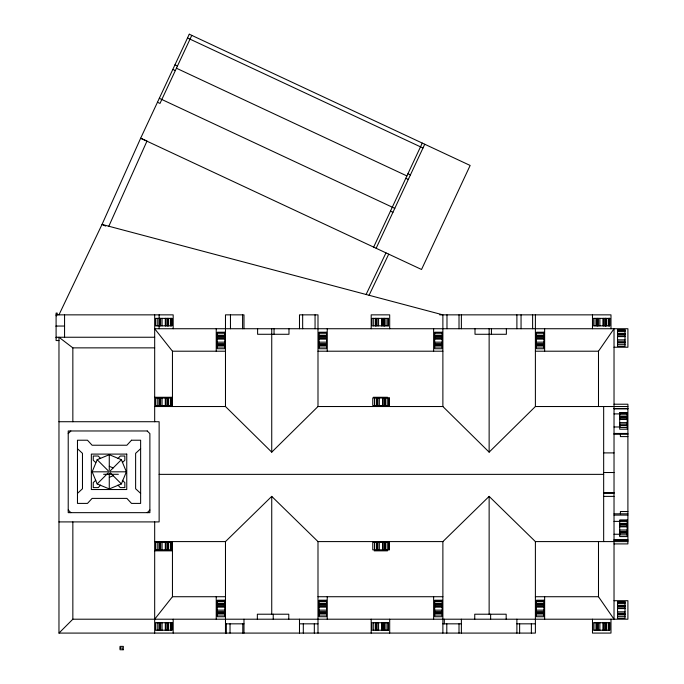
<?xml version="1.0" encoding="UTF-8"?>
<svg xmlns="http://www.w3.org/2000/svg" width="684" height="684" viewBox="0 0 684 684"><rect width="100%" height="100%" fill="white"/><g stroke="black" fill="none" stroke-linecap="round" stroke-linejoin="round"><path stroke-width="1.03" d="M92.152 471.815L97.171 459.708L109.269 454.698L121.376 459.708L126.386 471.815L121.376 483.921L109.269 488.932L97.171 483.921L92.152 471.815L126.386 471.815M108.824 226.242L146.983 141.075L140.656 138.236L102.027 224.438L58.969 314.854M191.785 35.371L159.979 103.429L157.465 102.258M373.644 247.112L422.259 143.076M376.132 248.275L424.747 144.238M366.094 294.488L385.973 252.875M369.069 295.274L388.709 254.149M598.491 406.527L598.491 351.208L614.027 328.73L614.027 619.208L598.491 596.722L598.491 541.591M154.678 619.208L172.453 596.722L172.453 541.591M117.964 458.519L120.273 456.014L124.839 456.014L124.839 460.264L122.333 462.572M100.582 485.11L98.265 487.606L93.255 487.606L93.255 482.596L95.76 480.279M68.22 433.613L70.854 430.971M97.171 483.921L108.217 472.866M110.321 470.763L121.376 459.708M147.24 512.658L149.882 510.016M154.678 347.865L72.846 347.865L58.969 337.246L58.969 633.085L72.846 619.208L627.903 619.208L627.903 600.706L614.027 600.706M154.678 406.527L225.481 406.527L271.736 452.141L317.992 406.527L442.881 406.527L489.137 452.141L535.392 406.527L627.903 406.527M154.678 541.591L225.481 541.591L271.736 496.387L317.992 541.591L442.881 541.591L489.137 496.387L535.392 541.591L627.903 541.591M77.472 493.378L82.473 488.752L82.473 453.338L77.472 448.713M140.63 448.713L135.62 453.338L135.62 488.752L140.63 493.378M113.168 475.705L109.269 477.321L109.269 473.302M56.097 314.854L173.18 314.854L173.18 328.73M439.692 314.854L610.983 314.854L610.983 328.73M56.097 315.734L56.746 315.734M56.097 326.046L64.561 326.046M56.097 326.165L56.746 326.165M617.541 330.158L625.031 330.158M617.541 331.432L625.031 331.432M217.273 332.475L224.771 332.475M319.035 332.475L326.533 332.475M434.673 332.475L442.163 332.475M536.436 332.475L543.925 332.475M617.541 333.339L625.031 333.339M217.273 333.749L224.771 333.749M319.035 333.749L326.533 333.749M434.673 333.749L442.163 333.749M536.436 333.749L543.925 333.749M617.541 333.997L625.031 333.963M617.541 334.228L625.031 334.228M617.541 335.023L625.031 335.023M217.273 335.656L224.771 335.656M319.035 335.656L326.533 335.656M434.673 335.656L442.163 335.656M536.436 335.656L543.925 335.656M217.273 336.28L224.771 336.314M319.035 336.314L326.533 336.28M434.673 336.314L442.163 336.28M536.436 336.314L543.925 336.28M617.541 336.374L625.031 336.374M217.273 336.545L224.771 336.545M319.035 336.545L326.533 336.545M434.673 336.545L442.163 336.545M536.436 336.545L543.925 336.545M617.541 336.605L625.031 336.605M56.097 337.246L154.678 337.246M217.273 337.34L224.771 337.34M319.035 337.34L326.533 337.34M434.673 337.34L442.163 337.34M536.436 337.34L543.925 337.34M56.097 337.657L56.746 337.657M217.273 338.691L224.771 338.691M319.035 338.691L326.533 338.691M434.673 338.691L442.163 338.691M536.436 338.691L543.925 338.691M217.273 338.922L224.771 338.922M319.035 338.922L326.533 338.922M434.673 338.922L442.163 338.922M536.436 338.922L543.925 338.922M617.541 339.845L625.031 339.845M58.969 340.555L56.097 340.555L56.097 313.075L57.208 313.075L57.208 314.854M617.541 341.29L625.031 341.29M217.273 342.162L224.771 342.162M319.035 342.162L326.533 342.162M434.673 342.162L442.163 342.162M536.436 342.162L543.925 342.162M617.541 342.547L625.031 342.547M617.541 342.846L625.031 342.846M217.273 343.607L224.771 343.607M319.035 343.607L326.533 343.607M434.673 343.607L442.163 343.607M536.436 343.607L543.925 343.607M217.273 344.633L224.771 344.633M319.035 344.633L326.533 344.633M434.673 344.633L442.163 344.633M536.436 344.633L543.925 344.633M617.541 344.693L625.031 344.693M217.273 344.864L224.771 344.864M319.035 344.864L326.533 344.864M434.673 344.864L442.163 344.864M536.436 344.864L543.925 344.864M217.273 345.155L224.771 345.155M319.035 345.155L326.533 345.155M434.673 345.155L442.163 345.155M536.436 345.155L543.925 345.155M217.273 347.01L224.771 347.01M319.035 347.01L326.533 347.01M434.673 347.01L442.163 347.01M536.436 347.01L543.925 347.01M614.027 347.233L627.903 347.233L627.903 328.73L154.678 328.73L172.453 351.208L172.453 406.527M172.453 351.208L225.481 351.208M317.992 351.208L442.881 351.208M535.392 351.208L598.491 351.208M154.678 397.276L172.453 397.276M373.293 397.276L387.572 397.276M614.027 404.218L627.903 404.218L627.903 543.908L614.027 543.908M614.027 408.57L627.903 408.57M614.027 408.81L627.903 408.81M619.695 412.939L627.185 412.939M614.027 413.897L620.431 413.897M619.695 414.213L627.185 414.213M619.695 416.12L627.185 416.12M619.695 416.778L627.185 416.744M619.695 417.009L627.185 417.009M619.695 417.804L627.185 417.804M619.695 419.155L627.185 419.155M619.695 419.386L627.185 419.386M58.969 421.72L159.133 421.72L159.133 521.909L58.969 521.909M619.695 422.627L627.185 422.627M619.695 424.071L627.185 424.071M619.695 425.337L627.185 425.337M619.695 425.628L627.185 425.628M614.027 426.978L620.431 426.978M619.695 427.474L627.185 427.474M614.027 433.451L627.903 433.451M614.027 434.28L627.903 434.28M627.903 436.597L620.388 436.597L620.388 434.28M603.664 452.902L614.027 452.902M603.664 472.516L614.027 472.516M103.609 474.294L118.358 474.294M159.133 474.363L603.664 474.363M603.664 492.796L614.027 492.796M603.664 493.121L614.027 493.121M603.664 496.387L614.027 496.387M627.903 511.529L620.388 511.529L620.388 513.838M614.027 513.838L627.903 513.838M614.027 515.095L627.903 515.095M619.695 520.327L627.185 520.327M614.027 521.379L620.431 521.379M619.695 521.593L627.185 521.593M619.695 523.499L627.185 523.499M619.695 524.124L627.185 524.158M619.695 524.389L627.185 524.389M619.695 525.184L627.185 525.184M619.695 526.543L627.185 526.543M619.695 526.765L627.185 526.765M619.695 530.006L627.185 530.006M619.695 531.459L627.185 531.459M619.695 532.716L627.185 532.716M619.695 533.007L627.185 533.007M614.027 534.255L620.431 534.255M619.695 534.854L627.185 534.854M614.027 539.804L627.903 539.804M614.027 540.274L627.903 540.274M154.678 550.842L172.453 550.842M374.148 550.842L387.512 550.842M172.453 596.722L225.481 596.722M317.992 596.722L442.881 596.722M535.392 596.722L598.491 596.722M217.273 600.475L224.771 600.475M319.035 600.475L326.533 600.475M434.673 600.475L442.163 600.475M536.436 600.475L543.925 600.475M217.273 600.868L224.771 600.868M319.035 600.868L326.533 600.868M434.673 600.868L442.163 600.868M536.436 600.868L543.925 600.868M217.273 601.74L224.771 601.74M319.035 601.74L326.533 601.74M434.673 601.74L442.163 601.74M536.436 601.74L543.925 601.74M617.541 602.134L625.031 602.134M617.541 603.408L625.031 603.408M217.273 603.647L224.771 603.647M319.035 603.647L326.533 603.647M434.673 603.647L442.163 603.647M536.436 603.647L543.925 603.647M217.273 604.314L224.771 604.271M319.035 604.314L326.533 604.271M434.673 604.314L442.163 604.271M536.436 604.271L543.925 604.314M217.273 604.545L224.771 604.545M319.035 604.545L326.533 604.545M434.673 604.545L442.163 604.545M536.436 604.545L543.925 604.545M217.273 605.34L224.771 605.34M319.035 605.34L326.533 605.34M434.673 605.34L442.163 605.34M536.436 605.34L543.925 605.34M617.541 605.314L625.031 605.314M617.541 606.204L625.031 606.204M217.273 606.691L224.771 606.691M319.035 606.691L326.533 606.691M434.673 606.691L442.163 606.691M536.436 606.691L543.925 606.691M217.273 606.922L224.771 606.922M319.035 606.922L326.533 606.922M434.673 606.922L442.163 606.922M536.436 606.922L543.925 606.922M617.541 606.999L625.031 606.999M617.541 608.358L625.031 608.358M617.541 608.58L625.031 608.58M217.273 610.154L224.771 610.154M319.035 610.154L326.533 610.154M434.673 610.154L442.163 610.154M536.436 610.154L543.925 610.154M217.273 611.607L224.771 611.607M319.035 611.607L326.533 611.607M434.673 611.607L442.163 611.607M536.436 611.607L543.925 611.607M617.541 611.821L625.031 611.821M217.273 612.633L224.771 612.633M319.035 612.633L326.533 612.633M434.673 612.633L442.163 612.633M536.436 612.633L543.925 612.633M217.273 612.864L224.771 612.864M319.035 612.864L326.533 612.864M434.673 612.864L442.163 612.864M536.436 612.864L543.925 612.864M217.273 613.155L224.771 613.155M319.035 613.155L326.533 613.155M434.673 613.155L442.163 613.155M536.436 613.155L543.925 613.155M617.541 613.274L625.031 613.274M617.541 614.3L625.031 614.3M617.541 614.531L625.031 614.531M617.541 614.822L625.031 614.822M217.273 615.01L224.771 615.01M319.035 615.01L326.533 615.01M434.673 615.01L442.163 615.01M536.436 615.01L543.925 615.01M617.541 616.669L625.031 616.669M225.481 623.834L243.983 623.834M299.489 623.834L317.992 623.834M442.881 623.834L461.384 623.834M516.89 623.834L535.392 623.834M58.969 633.085L535.392 633.085L535.392 541.591M120.179 648.064L122.735 648.064M123.351 649.749L120.025 649.749L120.025 646.38L123.351 646.38L123.12 649.749M109.269 466.308L113.168 467.924M105.644 226.062L102.027 224.438L442.881 314.854L442.881 406.527M187.51 37.971L422.986 148.009M174.942 64.869L177.455 66.04M407.929 173.745L410.417 174.907M176.429 68.229L406.903 175.933M172.813 69.409L175.326 70.589M405.809 178.293L408.297 179.456M159.312 98.316L394.788 208.355M390.461 211.134L392.949 212.297M122.333 480.279L124.839 482.596L124.839 487.606L120.273 487.606L117.964 485.11M95.76 462.572L93.255 460.264L93.255 456.014L98.265 456.014L100.582 458.519M97.171 459.708L108.217 470.763M110.321 472.866L121.376 483.921M68.22 510.016L70.854 512.658M610.983 619.208L610.983 633.085L592.481 633.085L592.481 619.208M609.555 318.368L609.555 325.858M609.555 622.722L609.555 630.221M609.153 318.368L609.153 325.858M609.153 622.722L609.153 630.221M608.281 318.368L608.281 325.858M608.281 622.722L608.281 630.221M606.375 318.368L606.375 325.858M606.375 622.722L606.375 630.221M605.75 318.368L605.75 325.858M605.75 622.722L605.75 630.221M605.716 318.368L605.716 325.858M605.716 622.722L605.716 630.221M605.485 318.368L605.485 325.858M605.485 622.722L605.485 630.221M604.69 318.368L604.69 325.858M604.69 622.722L604.69 630.221M603.664 406.527L603.664 541.591M603.339 318.368L603.339 325.858M603.339 622.722L603.339 630.221M603.108 318.368L603.108 325.858M603.108 622.722L603.108 630.221M599.868 318.368L599.868 325.858M599.868 622.722L599.868 630.221M598.414 318.368L598.414 325.858M598.414 622.722L598.414 630.221M597.397 318.368L597.397 325.858M597.397 622.722L597.397 630.221M597.158 318.368L597.158 325.858M597.158 622.722L597.158 630.221M596.867 318.368L596.867 325.858M596.867 622.722L596.867 630.221M595.02 318.368L595.02 325.858M595.02 622.722L595.02 630.221M592.481 314.854L592.481 328.73M544.644 328.73L544.644 351.208M544.644 596.722L544.644 619.208M535.392 314.854L535.392 406.527M532.622 314.854L532.622 328.73M531.374 623.834L531.374 633.085M521.054 314.854L521.054 328.73M519.626 623.834L519.626 633.085M516.89 314.854L516.89 328.73M516.89 619.208L516.89 633.085M506.374 328.73L506.374 334.279L475.004 334.279L475.004 328.73M506.177 619.208L506.177 614.215L474.747 614.215L474.747 619.208M491.437 328.73L491.437 334.279M490.625 614.215L490.625 619.208M489.137 328.73L489.137 452.141M489.137 496.387L489.137 614.215M461.384 314.854L461.384 328.73M461.384 619.208L461.384 633.085M459.015 314.854L459.015 328.73M459.007 623.834L459.007 633.085M446.985 314.854L446.985 328.73M446.797 623.834L446.797 633.085M444.309 619.208L444.309 623.834M442.881 541.591L442.881 633.085M433.63 328.73L433.63 351.208M433.63 596.722L433.63 619.208M389.692 328.73L389.692 314.854L371.19 314.854L371.19 328.73M389.692 619.208L389.692 633.085M389.016 398.02L389.016 405.509M389.016 542.335L389.016 549.825M388.255 318.368L388.255 325.858M388.255 622.722L388.255 630.221M387.743 398.02L387.743 405.509M387.743 542.335L387.743 549.825M386.99 318.368L386.99 325.858M386.99 622.722L386.99 630.221M385.836 398.02L385.836 405.509M385.836 542.335L385.836 549.825M385.178 398.02L385.212 405.509M385.212 542.335L385.178 549.825M385.083 318.368L385.083 325.858M385.083 622.722L385.083 630.221M384.947 398.02L384.947 405.509M384.947 542.335L384.947 549.825M384.417 318.368L384.459 325.858M384.459 622.722L384.417 630.221M384.186 318.368L384.186 325.858M384.151 398.02L384.151 405.509M384.151 542.335L384.151 549.825M384.186 622.722L384.186 630.221M383.391 318.368L383.391 325.858M383.391 622.722L383.391 630.221M382.801 398.02L382.801 405.509M382.801 542.335L382.801 549.825M382.57 398.02L382.57 405.509M382.57 542.335L382.57 549.825M382.04 318.368L382.04 325.858M382.04 622.722L382.04 630.221M381.809 318.368L381.809 325.858M381.809 622.722L381.809 630.221M379.329 398.02L379.329 405.509M379.329 542.335L379.329 549.825M378.577 318.368L378.577 325.858M378.577 622.722L378.577 630.221M377.884 398.02L377.884 405.509M377.884 542.335L377.884 549.825M377.123 318.368L377.123 325.858M377.123 622.722L377.123 630.221M376.858 398.02L376.858 405.509M376.858 542.335L376.858 549.825M376.627 398.02L376.627 405.509M376.627 542.335L376.627 549.825M376.328 398.02L376.328 405.509M376.328 542.335L376.328 549.825M376.097 318.368L376.097 325.858M376.097 622.722L376.097 630.221M375.867 318.368L375.867 325.858M375.867 622.722L375.867 630.221M375.576 318.368L375.576 325.858M375.576 622.722L375.576 630.221M374.481 398.02L374.481 405.509M374.481 542.335L374.481 549.825M373.721 318.368L373.721 325.858M373.721 622.722L373.721 630.221M371.19 619.208L371.19 633.085M327.243 328.73L327.243 351.208M327.243 596.722L327.243 619.208M317.992 406.527L317.992 314.854L299.489 314.854L299.489 328.73M317.992 541.591L317.992 633.085M315.059 314.854L315.059 328.73M314.324 623.834L314.324 633.085M303.311 623.834L303.311 633.085M302.661 314.854L302.661 328.73M299.489 619.208L299.489 633.085M288.981 328.73L288.981 334.279L257.611 334.279L257.611 328.73M288.776 619.208L288.776 614.215L257.355 614.215L257.355 619.208M274.045 328.73L274.045 334.279M273.232 614.215L273.232 619.208M271.736 328.73L271.736 452.141M271.736 496.387L271.736 614.215M243.983 328.73L243.983 314.854L225.481 314.854L225.481 406.527M243.983 619.208L243.983 633.085M242.794 623.834L242.794 633.085M242.581 314.854L242.581 328.73M230.465 314.854L230.465 328.73M230.029 623.834L230.029 633.085M226.327 623.834L226.327 633.085M225.481 541.591L225.481 633.085M216.23 328.73L216.23 351.208M216.23 596.722L216.23 619.208M173.18 619.208L173.18 633.085M171.752 318.368L171.752 325.858M171.752 398.02L171.752 405.509M171.752 542.335L171.752 549.825M171.752 622.722L171.752 630.221M171.351 398.02L171.351 405.509M171.351 542.335L171.351 549.825M171.351 622.722L171.351 630.221M170.478 318.368L170.478 325.858M170.478 398.02L170.478 405.509M170.478 542.335L170.478 549.825M170.478 622.722L170.478 630.221M168.572 318.368L168.572 325.858M168.572 398.02L168.572 405.509M168.572 542.335L168.572 549.825M168.572 622.722L168.572 630.221M167.948 318.368L167.948 325.858M167.948 398.02L167.948 405.509M167.948 542.335L167.948 549.825M167.948 622.722L167.948 630.221M167.683 318.368L167.683 325.858M167.683 398.02L167.683 405.509M167.683 542.335L167.683 549.825M167.683 622.722L167.683 630.221M166.887 318.368L166.887 325.858M166.887 398.02L166.887 405.509M166.887 542.335L166.887 549.825M166.887 622.722L166.887 630.221M165.537 318.368L165.537 325.858M165.537 398.02L165.537 405.509M165.537 542.335L165.537 549.825M165.537 622.722L165.537 630.221M165.306 318.368L165.306 325.858M165.306 398.02L165.306 405.509M165.306 542.335L165.306 549.825M165.306 622.722L165.306 630.221M162.065 318.368L162.065 325.858M162.065 398.02L162.065 405.509M162.065 542.335L162.065 549.825M162.065 622.722L162.065 630.221M160.62 318.368L160.62 325.858M160.62 398.02L160.62 405.509M160.62 542.335L160.62 549.825M160.62 622.722L160.62 630.221M159.594 318.368L159.594 325.858M159.594 398.02L159.594 405.509M159.594 542.335L159.594 549.825M159.594 622.722L159.594 630.221M159.355 318.368L159.355 325.858M159.355 398.02L159.355 405.509M159.355 542.335L159.355 549.825M159.355 622.722L159.355 630.221M159.133 314.854L159.133 318.051M159.133 325.524L159.133 328.73M159.064 318.368L159.064 325.858M159.064 398.02L159.064 405.509M159.064 542.335L159.064 549.825M159.064 622.722L159.064 630.221M157.217 318.368L157.217 325.858M157.217 398.02L157.217 405.509M157.217 542.335L157.217 549.825M157.217 622.722L157.217 630.221M154.678 314.854L154.678 421.72M154.678 521.909L154.678 633.085M109.269 454.698L109.269 470.327M109.269 477.535L109.269 488.932M72.846 347.865L72.846 421.72M72.846 521.909L72.846 619.208M64.561 314.854L64.561 337.246M189.271 34.2L140.656 138.236L421.532 269.487L470.147 165.46L189.271 34.2M131.508 440.222L126.882 445.233L92.109 445.233L87.484 440.222L77.472 440.222L77.472 503.407L87.484 503.407L92.109 498.397L126.882 498.397L131.508 503.407L140.63 503.407L140.63 440.222L131.508 440.222M171.966 318.368L155.499 318.368L155.499 325.858L171.966 325.858L171.966 318.368M388.469 318.368L372.011 318.368L372.011 325.858L388.469 325.858L388.469 318.368M609.769 318.368L593.302 318.368L593.302 325.858L609.769 325.858L609.769 318.368M625.031 329.944L617.541 329.944L617.541 346.412L625.031 346.412L625.031 329.944M224.771 332.262L217.273 332.262L217.273 348.729L224.771 348.729L224.771 332.262M326.533 332.262L319.035 332.262L319.035 348.729L326.533 348.729L326.533 332.262M442.163 332.262L434.673 332.262L434.673 348.729L442.163 348.729L442.163 332.262M543.925 332.262L536.436 332.262L536.436 348.729L543.925 348.729L543.925 332.262M171.966 398.02L155.499 398.02L155.499 405.509L171.966 405.509L171.966 398.02M389.23 398.02L372.763 398.02L372.763 405.509L389.23 405.509L389.23 398.02M627.185 412.726L619.695 412.726L619.695 429.193L627.185 429.193L627.185 412.726M147.24 430.971L68.22 430.971L68.22 512.658L149.882 512.658L149.882 433.613L147.24 430.971M126.754 454.099L91.348 454.099L91.348 489.53L126.754 489.53L126.754 454.099M627.185 520.105L619.695 520.105L619.695 536.572L627.185 536.572L627.185 520.105M171.966 542.335L155.499 542.335L155.499 549.825L171.966 549.825L171.966 542.335M389.23 542.335L372.763 542.335L372.763 549.825L389.23 549.825L389.23 542.335M224.771 600.261L217.273 600.261L217.273 616.72L224.771 616.72L224.771 600.261M326.533 600.261L319.035 600.261L319.035 616.72L326.533 616.72L326.533 600.261M442.163 600.261L434.673 600.261L434.673 616.72L442.163 616.72L442.163 600.261M543.925 600.261L536.436 600.261L536.436 616.72L543.925 616.72L543.925 600.261M625.031 601.92L617.541 601.92L617.541 618.387L625.031 618.387L625.031 601.92M625.031 605.938L617.541 605.938L625.031 605.973M171.966 622.722L155.499 622.722L155.499 630.221L171.966 630.221L171.966 622.722M388.469 622.722L372.011 622.722L372.011 630.221L388.469 630.221L388.469 622.722M609.769 622.722L593.302 622.722L593.302 630.221L609.769 630.221L609.769 622.722"/></g></svg>
